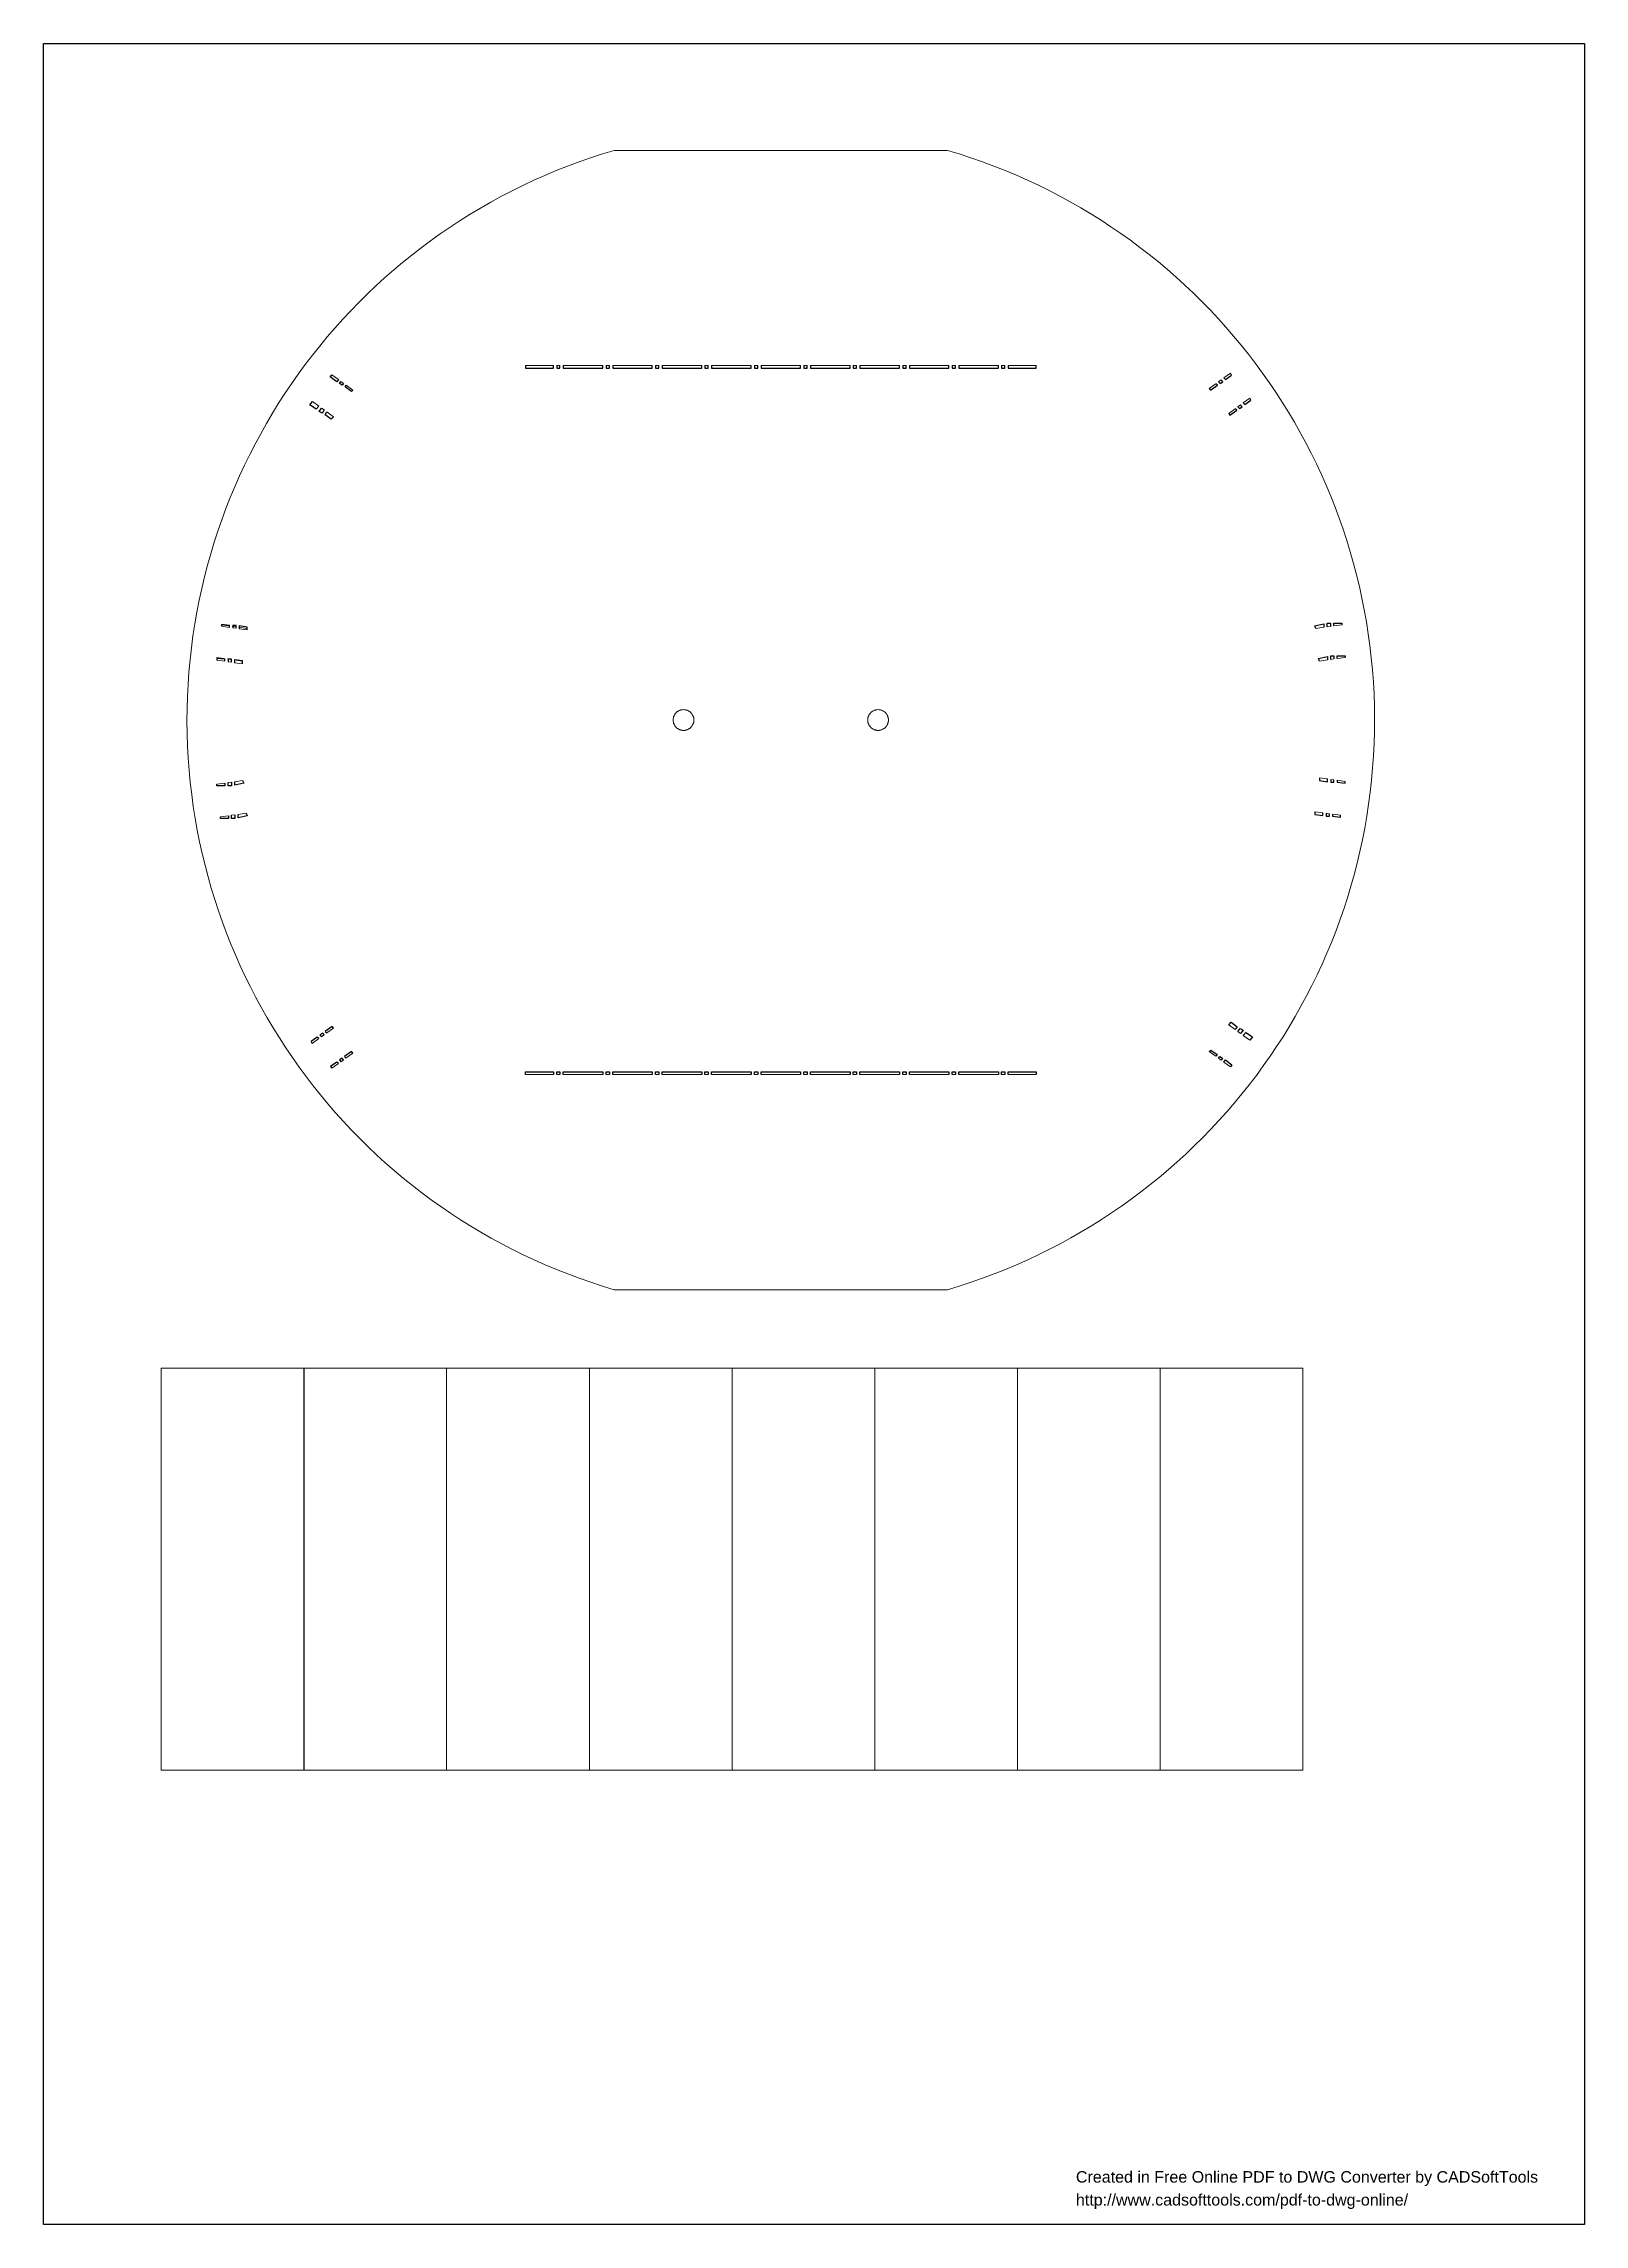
# Model space of a CAD drawing. Header units: millimetres. Extents: x 0 to 594, y 0 to 841.
import ezdxf

# ---------------------------------------------------------------- set-up
doc = ezdxf.new("R2010")
doc.units = ezdxf.units.MM
doc.header["$MEASUREMENT"] = 0
doc.layers.get('0').update_dxf_attribs({"linetype": 'CONTINUOUS'})
doc.layers.add('DD7728', color=7, linetype='CONTINUOUS')
doc.styles.add('DD77B8', font='arial.ttf')
picture_1 = doc.add_image_def('image1.bmp', size_in_pixel=(1446, 2048))

# ---------------------------------------------------------------- blocks, each defined once
blk = doc.blocks.new('MF23C8090')
at = {"color": 7, "true_color": 0x000007}
image = blk.add_image(picture_1, insert=(0, 0), size_in_units=(593.85, 841.02), dxfattribs=at)
image.dxf.flags = 11
blk = doc.blocks.new('DA4460')
at = {"layer": 'DD7728', "color": 1, "true_color": 0x000001, "style": 'DD77B8'}
for s, p in [('Created in Free Online PDF to DWG Converter by CADSoftTools', (0, 0)), ('http://www.cadsofttools.com/pdf-to-dwg-online/', (0, -2))]:
    blk.add_text(s, height=1, dxfattribs=at).set_placement(p)

msp = doc.modelspace()

# ---------------------------------------------------------------- linework, layer by layer
at = {"color": 7, "linetype": 'Continuous', "lineweight": 9, "true_color": 0x000007}
for p, q in [((348.36, 799.84), (219.91, 799.84)), ((185.68, 716.9), (196.49, 716.9)), ((197.75, 716.9), (199.01, 716.9)), ((200.3, 716.9), (215.55, 716.9)), ((216.8, 716.9), (218.06, 716.9)), ((219.35, 716.9), (234.6, 716.9)), ((235.86, 716.9), (237.12, 716.9)), ((238.41, 716.9), (253.66, 716.9)), ((254.91, 716.9), (256.17, 716.9)), ((257.46, 716.9), (272.71, 716.9)), ((273.97, 716.9), (275.22, 716.9)), ((276.51, 716.9), (291.76, 716.9)), ((293.02, 716.9), (294.28, 716.9)), ((295.57, 716.9), (310.82, 716.9)), ((312.07, 716.9), (313.33, 716.9)), ((314.62, 716.9), (329.87, 716.9)), ((331.13, 716.9), (332.39, 716.9)), ((333.68, 716.9), (348.93, 716.9)), ((350.18, 716.9), (351.44, 716.9)), ((352.73, 716.9), (367.98, 716.9)), ((369.24, 716.9), (370.49, 716.9)), ((371.78, 716.9), (382.6, 716.9)), ((113.59, 711.5), (111.04, 713.32)), ((115.64, 709.98), (114.61, 710.74)), ((119.18, 707.43), (116.66, 709.25)), ((449.29, 708.01), (451.8, 709.86)), ((452.83, 710.59), (453.85, 711.35)), ((454.88, 712.08), (457.43, 713.89)), ((106.11, 701.21), (103.6, 703.03)), ((108.16, 699.73), (107.13, 700.45)), ((111.7, 697.15), (109.19, 698.96)), ((456.77, 698.37), (459.28, 700.23)), ((460.3, 700.95), (461.33, 701.72)), ((462.36, 702.44), (464.9, 704.26)), ((71.42, 616.47), (68.38, 616.9)), ((71.64, 615.87), (68.56, 616.3)), ((73.93, 616.11), (72.68, 616.31)), ((74.15, 615.54), (72.9, 615.7)), ((78.27, 615.48), (75.22, 615.95)), ((78.49, 614.94), (75.41, 615.34)), ((490.4, 615.48), (493.44, 615.95)), ((494.73, 616.11), (495.99, 616.28)), ((497.25, 616.47), (500.32, 616.87)), ((69.63, 603.9), (66.59, 604.3)), ((69.85, 602.8), (66.78, 603.23)), ((72.15, 603.54), (70.92, 603.71)), ((72.37, 602.47), (71.11, 602.64)), ((76.51, 602.91), (73.44, 603.37)), ((76.7, 601.88), (73.62, 602.27)), ((491.76, 602.91), (494.81, 603.37)), ((496.1, 603.54), (497.35, 603.71)), ((498.61, 603.9), (501.69, 604.3)), ((69.85, 555.83), (66.78, 555.43)), ((72.37, 556.19), (71.11, 556.03)), ((76.7, 556.82), (73.66, 556.36)), ((491.76, 557.86), (494.84, 557.46)), ((496.1, 557.26), (497.35, 557.1)), ((498.61, 556.93), (501.69, 556.5)), ((71.22, 543.26), (68.14, 542.86)), ((73.73, 543.62), (72.47, 543.46)), ((78.07, 544.25), (75.02, 543.79)), ((489.98, 544.79), (493.05, 544.39)), ((494.31, 544.2), (495.57, 544.03)), ((496.83, 543.86), (499.9, 543.43)), ((456.77, 462.59), (459.28, 460.77)), ((106.11, 457.29), (103.56, 455.47)), ((108.16, 458.78), (107.13, 458.02)), ((111.7, 461.36), (109.19, 459.51)), ((460.3, 460.01), (461.33, 459.28)), ((462.36, 458.52), (464.87, 456.7)), ((113.59, 447.66), (111.04, 445.84)), ((115.64, 449.15), (114.61, 448.39)), ((119.18, 451.73), (116.66, 449.87)), ((449.29, 452.3), (451.8, 450.48)), ((452.83, 449.75), (453.85, 448.99)), ((454.88, 448.23), (457.43, 446.41)), ((185.68, 443.4), (196.49, 443.4)), ((197.75, 443.4), (199.01, 443.4)), ((200.3, 443.4), (215.55, 443.4)), ((216.8, 443.4), (218.06, 443.4)), ((219.35, 443.4), (234.6, 443.4)), ((235.86, 443.4), (237.12, 443.4)), ((238.41, 443.4), (253.66, 443.4)), ((254.91, 443.4), (256.17, 443.4)), ((257.46, 443.4), (272.71, 443.4)), ((273.97, 443.4), (275.22, 443.4)), ((276.51, 443.4), (291.76, 443.4)), ((293.02, 443.4), (294.28, 443.4)), ((295.57, 443.4), (310.82, 443.4)), ((312.07, 443.4), (313.33, 443.4)), ((314.62, 443.4), (329.87, 443.4)), ((331.13, 443.4), (332.39, 443.4)), ((333.68, 443.4), (348.93, 443.4)), ((350.18, 443.4), (351.44, 443.4)), ((352.73, 443.4), (367.98, 443.4)), ((369.24, 443.4), (370.49, 443.4)), ((371.78, 443.4), (382.6, 443.4)), ((219.91, 360.47), (348.36, 360.47)), ((100.36, 330.14), (45.35, 330.14)), ((45.35, 330.14), (45.35, 175.12)), ((155.34, 330.14), (100.33, 330.14)), ((100.33, 330.14), (100.33, 175.12)), ((100.36, 175.12), (100.36, 330.14)), ((210.35, 330.14), (155.31, 330.14)), ((155.31, 330.14), (155.31, 175.12)), ((155.34, 175.12), (155.34, 330.14)), ((210.35, 175.12), (210.35, 330.14)), ((265.4, 330.14), (210.39, 330.14)), ((210.39, 330.14), (210.39, 175.12)), ((320.38, 330.14), (265.37, 330.14)), ((265.37, 330.14), (265.37, 175.12)), ((265.4, 175.12), (265.4, 330.14)), ((375.39, 330.14), (320.34, 330.14)), ((320.34, 330.14), (320.34, 175.12)), ((320.38, 175.12), (320.38, 330.14)), ((430.33, 330.14), (375.32, 330.14)), ((375.32, 330.14), (375.32, 175.12)), ((375.39, 175.12), (375.39, 330.14)), ((485.35, 330.14), (430.3, 330.14)), ((430.3, 330.14), (430.3, 175.12)), ((430.33, 175.12), (430.33, 330.14)), ((485.35, 175.12), (485.35, 330.14)), ((45.35, 175.12), (100.36, 175.12)), ((100.33, 175.12), (155.34, 175.12)), ((155.31, 175.12), (210.35, 175.12)), ((210.39, 175.12), (265.4, 175.12)), ((265.37, 175.12), (320.38, 175.12)), ((320.34, 175.12), (375.39, 175.12)), ((375.32, 175.12), (430.33, 175.12)), ((430.3, 175.12), (485.35, 175.12))]:
    msp.add_line(p, q, dxfattribs=at)
for p, q in [((185.68, 716.9), (185.68, 715.84)), ((185.68, 715.84), (196.49, 715.84)), ((196.49, 715.84), (196.49, 716.9)), ((197.75, 716.9), (197.75, 715.84)), ((197.75, 715.84), (199.01, 715.84)), ((199.01, 715.84), (199.01, 716.9)), ((200.3, 716.9), (200.3, 715.84)), ((200.3, 715.84), (215.55, 715.84)), ((215.55, 715.84), (215.55, 716.9)), ((216.8, 716.9), (216.8, 715.84)), ((216.8, 715.84), (218.06, 715.84)), ((218.06, 715.84), (218.06, 716.9)), ((219.35, 716.9), (219.35, 715.84)), ((219.35, 715.84), (234.6, 715.84)), ((234.6, 715.84), (234.6, 716.9)), ((235.86, 716.9), (235.86, 715.84)), ((235.86, 715.84), (237.12, 715.84)), ((237.12, 715.84), (237.12, 716.9)), ((238.41, 716.9), (238.41, 715.84)), ((238.41, 715.84), (253.66, 715.84)), ((253.66, 715.84), (253.66, 716.9)), ((254.91, 716.9), (254.91, 715.84)), ((254.91, 715.84), (256.17, 715.84)), ((256.17, 715.84), (256.17, 716.9)), ((257.46, 716.9), (257.46, 715.84)), ((257.46, 715.84), (272.71, 715.84)), ((272.71, 715.84), (272.71, 716.9)), ((273.97, 716.9), (273.97, 715.84)), ((273.97, 715.84), (275.22, 715.84)), ((275.22, 715.84), (275.22, 716.9)), ((276.51, 716.9), (276.51, 715.84)), ((276.51, 715.84), (291.76, 715.84)), ((291.76, 715.84), (291.76, 716.9)), ((293.02, 716.9), (293.02, 715.84)), ((293.02, 715.84), (294.28, 715.84)), ((294.28, 715.84), (294.28, 716.9)), ((295.57, 716.9), (295.57, 715.84)), ((295.57, 715.84), (310.82, 715.84)), ((310.82, 715.84), (310.82, 716.9)), ((312.07, 716.9), (312.07, 715.84)), ((312.07, 715.84), (313.33, 715.84)), ((313.33, 715.84), (313.33, 716.9)), ((314.62, 716.9), (314.62, 715.84)), ((314.62, 715.84), (329.87, 715.84)), ((329.87, 715.84), (329.87, 716.9)), ((331.13, 716.9), (331.13, 715.84)), ((331.13, 715.84), (332.39, 715.84)), ((332.39, 715.84), (332.39, 716.9)), ((333.68, 716.9), (333.68, 715.84)), ((333.68, 715.84), (348.93, 715.84)), ((348.93, 715.84), (348.93, 716.9)), ((350.18, 716.9), (350.18, 715.84)), ((350.18, 715.84), (351.44, 715.84)), ((351.44, 715.84), (351.44, 716.9)), ((352.73, 716.9), (352.73, 715.84)), ((352.73, 715.84), (367.98, 715.84)), ((367.98, 715.84), (367.98, 716.9)), ((369.24, 716.9), (369.24, 715.84)), ((369.24, 715.84), (370.49, 715.84)), ((370.49, 715.84), (370.49, 716.9)), ((371.78, 716.9), (371.78, 715.84)), ((371.78, 715.84), (382.6, 715.84)), ((382.6, 715.84), (382.6, 716.9)), ((110.46, 712.56), (111.04, 713.32)), ((112.98, 710.62), (110.46, 712.56)), ((113.59, 711.5), (112.98, 710.62)), ((114.07, 709.95), (114.61, 710.74)), ((115.11, 709.31), (114.07, 709.95)), ((115.64, 709.98), (115.11, 709.31)), ((116.19, 708.62), (116.66, 709.25)), ((118.6, 706.87), (116.19, 708.62)), ((119.18, 707.43), (118.6, 706.87)), ((449.29, 708.01), (449.76, 707.35)), ((449.76, 707.35), (452.44, 709.28)), ((452.44, 709.28), (451.8, 709.86)), ((452.83, 710.59), (453.43, 709.99)), ((453.43, 709.99), (454.48, 710.57)), ((454.48, 710.57), (453.85, 711.35)), ((454.88, 712.08), (455.5, 711.49)), ((455.5, 711.49), (457.87, 713.15)), ((457.87, 713.15), (457.43, 713.89)), ((102.57, 701.72), (103.6, 703.03)), ((105.05, 700.1), (102.57, 701.72)), ((106.11, 701.21), (105.05, 700.1)), ((106.15, 699.19), (107.13, 700.45)), ((107.29, 698.54), (106.15, 699.19)), ((107.58, 698.93), (107.29, 698.54)), ((108.16, 699.73), (107.58, 698.93)), ((108.45, 697.92), (109.19, 698.96)), ((456.77, 698.37), (457.23, 697.72)), ((457.23, 697.72), (459.92, 699.65)), ((459.92, 699.65), (459.28, 700.23)), ((460.3, 700.95), (460.9, 700.36)), ((460.9, 700.36), (461.95, 700.93)), ((461.95, 700.93), (461.33, 701.72)), ((462.36, 702.44), (462.98, 701.86)), ((462.98, 701.86), (465.35, 703.52)), ((465.35, 703.52), (464.9, 704.26)), ((110.76, 696.14), (108.45, 697.92)), ((111.7, 697.15), (110.76, 696.14)), ((71.64, 616.63), (68.56, 616.98)), ((68.56, 616.98), (68.56, 616.3)), ((71.64, 615.87), (71.64, 616.63)), ((74.15, 616.63), (72.9, 616.63)), ((72.9, 616.63), (72.9, 615.7)), ((74.15, 615.54), (74.15, 616.63)), ((78.49, 616.01), (75.41, 616.45)), ((75.41, 616.45), (75.41, 615.34)), ((78.49, 614.94), (78.49, 616.01)), ((489.98, 616.46), (493.44, 617.23)), ((490.4, 615.48), (489.98, 616.46)), ((493.44, 617.23), (493.44, 615.95)), ((494.73, 616.11), (494.73, 617.52)), ((494.73, 617.52), (495.99, 617.52)), ((495.99, 617.52), (495.99, 616.28)), ((497.25, 616.47), (497.25, 617.52)), ((497.25, 617.52), (500.32, 617.52)), ((500.32, 617.52), (500.32, 616.87)), ((69.85, 603.57), (66.78, 603.91)), ((66.78, 603.91), (66.78, 603.23)), ((69.85, 602.8), (69.85, 603.57)), ((72.37, 603.57), (71.11, 603.57)), ((71.11, 603.57), (71.11, 602.64)), ((72.37, 602.47), (72.37, 603.57)), ((76.7, 602.94), (73.62, 603.38)), ((73.62, 603.38), (73.62, 602.27)), ((76.7, 601.88), (76.7, 602.94)), ((491.34, 603.89), (494.81, 604.66)), ((491.76, 602.91), (491.34, 603.89)), ((494.81, 604.66), (494.81, 603.37)), ((496.1, 603.54), (496.1, 604.95)), ((496.1, 604.95), (497.35, 604.95)), ((497.35, 604.95), (497.35, 603.71)), ((498.61, 603.9), (498.61, 604.95)), ((498.61, 604.95), (501.69, 604.95)), ((501.69, 604.95), (501.69, 604.3)), ((66.78, 554.78), (66.78, 555.43)), ((69.85, 555.83), (69.85, 554.78)), ((71.11, 554.78), (71.11, 556.03)), ((72.37, 556.19), (72.37, 554.78)), ((73.66, 555.07), (73.66, 556.36)), ((77.12, 555.85), (73.66, 555.07)), ((76.7, 556.82), (77.12, 555.85)), ((491.76, 557.86), (491.76, 556.79)), ((491.76, 556.79), (494.84, 556.35)), ((494.84, 556.35), (494.84, 557.46)), ((496.1, 557.26), (496.1, 556.17)), ((496.1, 556.17), (497.35, 556.17)), ((497.35, 556.17), (497.35, 557.1)), ((498.61, 556.93), (498.61, 556.17)), ((498.61, 556.17), (501.69, 555.82)), ((501.69, 555.82), (501.69, 556.5)), ((69.85, 554.78), (66.78, 554.78)), ((72.37, 554.78), (71.11, 554.78)), ((68.14, 542.21), (68.14, 542.86)), ((71.22, 542.21), (68.14, 542.21)), ((71.22, 543.26), (71.22, 542.21)), ((72.47, 542.21), (72.47, 543.46)), ((73.73, 542.21), (72.47, 542.21)), ((73.73, 543.62), (73.73, 542.21)), ((75.02, 542.5), (75.02, 543.79)), ((78.49, 543.27), (75.02, 542.5)), ((78.07, 544.25), (78.49, 543.27)), ((489.98, 544.79), (489.98, 543.73)), ((489.98, 543.73), (493.05, 543.28)), ((493.05, 543.28), (493.05, 544.39)), ((494.31, 544.2), (494.31, 543.1)), ((494.31, 543.1), (495.57, 543.1)), ((495.57, 543.1), (495.57, 544.03)), ((496.83, 543.86), (496.83, 543.1)), ((496.83, 543.1), (499.9, 542.76)), ((499.9, 542.76), (499.9, 543.43)), ((456.77, 462.59), (457.71, 463.59)), ((457.71, 463.59), (460.02, 461.81)), ((105.48, 457.88), (103.12, 456.21)), ((103.12, 456.21), (103.56, 455.47)), ((106.11, 457.29), (105.48, 457.88)), ((107.56, 459.37), (106.51, 458.8)), ((106.51, 458.8), (107.13, 458.02)), ((108.16, 458.78), (107.56, 459.37)), ((111.23, 462.01), (108.55, 460.08)), ((108.55, 460.08), (109.19, 459.51)), ((111.7, 461.36), (111.23, 462.01)), ((460.02, 461.81), (459.28, 460.77)), ((460.3, 460.01), (460.89, 460.8)), ((460.89, 460.8), (461.17, 461.19)), ((461.17, 461.19), (462.32, 460.54)), ((462.32, 460.54), (461.33, 459.28)), ((462.36, 458.52), (463.41, 459.63)), ((463.41, 459.63), (465.9, 458.02)), ((465.9, 458.02), (464.87, 456.7)), ((112.96, 448.24), (110.59, 446.58)), ((110.59, 446.58), (111.04, 445.84)), ((113.59, 447.66), (112.96, 448.24)), ((115.04, 449.74), (113.99, 449.17)), ((113.99, 449.17), (114.61, 448.39)), ((115.64, 449.15), (115.04, 449.74)), ((118.71, 452.38), (116.02, 450.45)), ((116.02, 450.45), (116.66, 449.87)), ((119.18, 451.73), (118.71, 452.38)), ((449.29, 452.3), (449.86, 452.87)), ((449.86, 452.87), (452.27, 451.11)), ((452.27, 451.11), (451.8, 450.48)), ((452.83, 449.75), (453.36, 450.42)), ((453.36, 450.42), (454.4, 449.78)), ((454.4, 449.78), (453.85, 448.99)), ((454.88, 448.23), (455.48, 449.11)), ((455.48, 449.11), (458, 447.17)), ((458, 447.17), (457.43, 446.41)), ((185.68, 443.4), (185.68, 444.46)), ((185.68, 444.46), (196.49, 444.46)), ((196.49, 444.46), (196.49, 443.4)), ((197.75, 443.4), (197.75, 444.46)), ((197.75, 444.46), (199.01, 444.46)), ((199.01, 444.46), (199.01, 443.4)), ((200.3, 443.4), (200.3, 444.46)), ((200.3, 444.46), (215.55, 444.46)), ((215.55, 444.46), (215.55, 443.4)), ((216.8, 443.4), (216.8, 444.46)), ((216.8, 444.46), (218.06, 444.46)), ((218.06, 444.46), (218.06, 443.4)), ((219.35, 443.4), (219.35, 444.46)), ((219.35, 444.46), (234.6, 444.46)), ((234.6, 444.46), (234.6, 443.4)), ((235.86, 443.4), (235.86, 444.46)), ((235.86, 444.46), (237.12, 444.46)), ((237.12, 444.46), (237.12, 443.4)), ((238.41, 443.4), (238.41, 444.46)), ((238.41, 444.46), (253.66, 444.46)), ((253.66, 444.46), (253.66, 443.4)), ((254.91, 443.4), (254.91, 444.46)), ((254.91, 444.46), (256.17, 444.46)), ((256.17, 444.46), (256.17, 443.4)), ((257.46, 443.4), (257.46, 444.46)), ((257.46, 444.46), (272.71, 444.46)), ((272.71, 444.46), (272.71, 443.4)), ((273.97, 443.4), (273.97, 444.46)), ((273.97, 444.46), (275.22, 444.46)), ((275.22, 444.46), (275.22, 443.4)), ((276.51, 443.4), (276.51, 444.46)), ((276.51, 444.46), (291.76, 444.46)), ((291.76, 444.46), (291.76, 443.4)), ((293.02, 443.4), (293.02, 444.46)), ((293.02, 444.46), (294.28, 444.46)), ((294.28, 444.46), (294.28, 443.4)), ((295.57, 443.4), (295.57, 444.46)), ((295.57, 444.46), (310.82, 444.46)), ((310.82, 444.46), (310.82, 443.4)), ((312.07, 443.4), (312.07, 444.46)), ((312.07, 444.46), (313.33, 444.46)), ((313.33, 444.46), (313.33, 443.4)), ((314.62, 443.4), (314.62, 444.46)), ((314.62, 444.46), (329.87, 444.46)), ((329.87, 444.46), (329.87, 443.4)), ((331.13, 443.4), (331.13, 444.46)), ((331.13, 444.46), (332.39, 444.46)), ((332.39, 444.46), (332.39, 443.4)), ((333.68, 443.4), (333.68, 444.46)), ((333.68, 444.46), (348.93, 444.46)), ((348.93, 444.46), (348.93, 443.4)), ((350.18, 443.4), (350.18, 444.46)), ((350.18, 444.46), (351.44, 444.46)), ((351.44, 444.46), (351.44, 443.4)), ((352.73, 443.4), (352.73, 444.46)), ((352.73, 444.46), (367.98, 444.46)), ((367.98, 444.46), (367.98, 443.4)), ((369.24, 443.4), (369.24, 444.46)), ((369.24, 444.46), (370.49, 444.46)), ((370.49, 444.46), (370.49, 443.4)), ((371.78, 443.4), (371.78, 444.46)), ((371.78, 444.46), (382.6, 444.46)), ((382.6, 444.46), (382.6, 443.4))]:
    msp.add_line(p, q)
for points in [[(242.94, 581.71), (242.87, 581.61), (242.87, 581.54), (242.87, 581.51), (242.81, 581.38), (242.81, 581.31)], [(243.53, 582.7), (243.5, 582.67), (243.47, 582.63), (243.43, 582.6), (243.4, 582.53), (243.37, 582.5), (243.33, 582.44), (243.3, 582.4)], [(244.39, 583.49), (244.36, 583.46), (244.29, 583.43), (244.23, 583.36), (244.19, 583.36), (244.16, 583.3), (244.13, 583.3), (244.1, 583.26)], [(245.45, 583.99), (245.42, 583.99), (245.32, 583.96), (245.29, 583.92), (245.22, 583.92), (245.19, 583.89), (245.09, 583.86)], [(248.16, 583.86), (248.07, 583.89), (248, 583.92), (247.97, 583.92), (247.93, 583.96), (247.83, 583.99), (247.77, 583.99)], [(249.16, 583.26), (249.12, 583.3), (249.09, 583.3), (249.06, 583.36), (248.99, 583.36), (248.96, 583.43), (248.89, 583.46), (248.86, 583.49)], [(249.95, 582.4), (249.92, 582.44), (249.88, 582.47), (249.88, 582.5), (249.82, 582.53), (249.82, 582.6), (249.75, 582.63), (249.75, 582.67), (249.72, 582.7)], [(250.45, 581.31), (250.45, 581.38), (250.41, 581.44), (250.41, 581.48), (250.38, 581.51), (250.38, 581.54), (250.35, 581.61), (250.31, 581.71)], [(250.55, 579.39), (250.55, 579.43), (250.58, 579.49), (250.58, 579.59), (250.58, 579.62), (250.58, 579.72), (250.61, 579.79), (250.61, 580.12), (250.65, 580.19), (250.61, 580.22), (250.61, 580.55), (250.58, 580.62), (250.58, 580.72), (250.58, 580.75), (250.58, 580.85), (250.55, 580.91), (250.55, 580.95)], [(317.93, 581.71), (317.9, 581.61), (317.86, 581.54), (317.86, 581.51), (317.8, 581.38), (317.8, 581.31)], [(318.53, 582.7), (318.49, 582.67), (318.49, 582.63), (318.46, 582.6), (318.43, 582.53), (318.39, 582.5), (318.33, 582.44), (318.29, 582.4)], [(319.39, 583.49), (319.39, 583.46), (319.29, 583.43), (319.25, 583.36), (319.22, 583.36), (319.15, 583.3), (319.12, 583.3), (319.09, 583.26)], [(320.48, 583.99), (320.41, 583.99), (320.34, 583.96), (320.28, 583.92), (320.25, 583.92), (320.18, 583.89), (320.08, 583.86)], [(323.16, 583.86), (323.09, 583.89), (323.02, 583.92), (322.99, 583.92), (322.92, 583.96), (322.86, 583.99), (322.79, 583.99)], [(324.15, 583.26), (324.15, 583.3), (324.08, 583.3), (324.05, 583.36), (324.02, 583.36), (323.98, 583.43), (323.88, 583.46), (323.85, 583.49)], [(324.98, 582.4), (324.91, 582.44), (324.88, 582.5), (324.84, 582.53), (324.81, 582.6), (324.78, 582.63), (324.74, 582.67), (324.74, 582.7)], [(325.44, 581.31), (325.44, 581.38), (325.37, 581.51), (325.37, 581.54), (325.37, 581.61), (325.34, 581.71)], [(325.57, 579.39), (325.57, 579.43), (325.57, 579.49), (325.57, 579.59), (325.6, 579.62), (325.6, 579.72), (325.64, 579.79), (325.64, 580.12), (325.64, 580.19), (325.64, 580.22), (325.64, 580.55), (325.6, 580.62), (325.6, 580.72), (325.57, 580.75), (325.57, 580.85), (325.57, 580.91), (325.57, 580.95)], [(242.81, 579.03), (242.81, 578.96), (242.87, 578.83), (242.87, 578.8), (242.87, 578.73), (242.94, 578.63)], [(243.3, 577.94), (243.33, 577.9), (243.37, 577.84), (243.4, 577.77), (243.43, 577.74), (243.47, 577.71), (243.5, 577.67), (243.53, 577.64)], [(244.1, 577.08), (244.13, 577.04), (244.16, 577.01), (244.19, 576.98), (244.23, 576.94), (244.29, 576.91), (244.33, 576.91), (244.36, 576.88), (244.39, 576.84)], [(245.09, 576.48), (245.12, 576.45), (245.19, 576.41), (245.22, 576.41), (245.29, 576.41), (245.32, 576.38), (245.35, 576.38), (245.42, 576.35), (245.45, 576.35)], [(245.85, 576.25), (245.88, 576.25), (245.95, 576.22), (246.05, 576.22), (246.08, 576.18), (246.18, 576.18), (246.25, 576.18), (246.58, 576.18), (246.64, 576.15), (246.68, 576.18), (247.01, 576.18), (247.04, 576.18), (247.17, 576.18), (247.21, 576.22), (247.3, 576.22), (247.34, 576.25), (247.4, 576.25)], [(247.77, 576.35), (247.83, 576.35), (247.87, 576.38), (247.93, 576.38), (247.97, 576.41), (248, 576.41), (248.07, 576.41), (248.1, 576.45), (248.16, 576.48)], [(248.86, 576.84), (248.89, 576.88), (248.93, 576.91), (248.96, 576.91), (248.99, 576.94), (249.06, 576.98), (249.09, 577.01), (249.12, 577.04), (249.16, 577.08)], [(249.72, 577.64), (249.75, 577.67), (249.75, 577.71), (249.82, 577.74), (249.82, 577.77), (249.88, 577.84), (249.88, 577.87), (249.92, 577.9), (249.95, 577.94)], [(250.31, 578.63), (250.35, 578.73), (250.38, 578.8), (250.38, 578.83), (250.41, 578.86), (250.41, 578.9), (250.45, 578.96), (250.45, 579.03)], [(317.8, 579.03), (317.8, 578.96), (317.86, 578.83), (317.86, 578.8), (317.9, 578.73), (317.93, 578.63)], [(318.29, 577.94), (318.33, 577.9), (318.39, 577.84), (318.43, 577.77), (318.46, 577.74), (318.49, 577.71), (318.49, 577.67), (318.53, 577.64)], [(319.09, 577.08), (319.12, 577.04), (319.15, 577.01), (319.22, 576.98), (319.25, 576.94), (319.29, 576.91), (319.32, 576.91), (319.39, 576.88), (319.39, 576.84)], [(320.08, 576.48), (320.15, 576.45), (320.18, 576.41), (320.25, 576.41), (320.28, 576.41), (320.34, 576.38), (320.38, 576.38), (320.41, 576.35), (320.48, 576.35)], [(320.87, 576.25), (320.91, 576.25), (320.94, 576.22), (321.04, 576.22), (321.11, 576.18), (321.2, 576.18), (321.24, 576.18), (321.57, 576.18), (321.63, 576.15), (321.67, 576.18), (322.03, 576.18), (322.06, 576.18), (322.16, 576.18), (322.2, 576.22), (322.33, 576.22), (322.36, 576.25), (322.4, 576.25)], [(322.79, 576.35), (322.86, 576.35), (322.89, 576.38), (322.92, 576.38), (322.99, 576.41), (323.02, 576.41), (323.09, 576.41), (323.12, 576.45), (323.16, 576.48)], [(323.85, 576.84), (323.88, 576.88), (323.92, 576.91), (323.98, 576.91), (324.02, 576.94), (324.05, 576.98), (324.08, 577.01), (324.15, 577.04), (324.15, 577.08)], [(324.74, 577.64), (324.74, 577.67), (324.78, 577.71), (324.81, 577.74), (324.84, 577.77), (324.88, 577.84), (324.91, 577.9), (324.98, 577.94)], [(325.34, 578.63), (325.37, 578.73), (325.37, 578.8), (325.37, 578.83), (325.44, 578.96), (325.44, 579.03)]]:
    msp.add_lwpolyline(points, dxfattribs=at)
for points, knots in [([(219.91, 799.84), (122.06, 771.16), (55.14, 681.64), (55.24, 579.66), (55.24, 579.66), (55.57, 478.07), (122.43, 389.08), (219.91, 360.47)], [0, 0, 0, 0, 0.125, 0.125, 0.125, 0.125001, 1, 1, 1, 1]), ([(348.36, 360.47), (446.21, 389.22), (513.13, 478.7), (513, 580.65), (513, 580.65), (512.7, 682.2), (445.82, 771.29), (348.36, 799.84)], [0, 0, 0, 0, 0.125, 0.125, 0.125, 0.125001, 1, 1, 1, 1]), ([(242.81, 581.31), (242.74, 581.24), (242.74, 581.05), (242.71, 580.95), (242.71, 580.95), (242.64, 580.65), (242.61, 580.48), (242.64, 580.15), (242.64, 580.15), (242.61, 579.86), (242.64, 579.69), (242.71, 579.39), (242.71, 579.39), (242.74, 579.29), (242.74, 579.09), (242.81, 579.03)], [0, 0, 0, 0, 0.0625, 0.0625, 0.0625, 0.062501, 0.125, 0.125, 0.125, 0.125001, 0.1875, 0.1875, 0.1875, 0.187501, 1, 1, 1, 1]), ([(244.1, 583.26), (243.96, 583.16), (243.9, 583.1), (243.8, 583), (243.8, 583), (243.7, 582.9), (243.63, 582.83), (243.53, 582.7)], [0, 0, 0, 0, 0.125, 0.125, 0.125, 0.125001, 1, 1, 1, 1]), ([(246.64, 584.16), (246.31, 584.16), (246.15, 584.16), (245.85, 584.09), (245.85, 584.09), (245.75, 584.06), (245.55, 584.06), (245.45, 583.99)], [0, 0, 0, 0, 0.125, 0.125, 0.125, 0.125001, 1, 1, 1, 1]), ([(247.77, 583.99), (247.7, 584.06), (247.5, 584.06), (247.4, 584.09), (247.4, 584.09), (247.11, 584.16), (246.94, 584.16), (246.61, 584.16)], [0, 0, 0, 0, 0.125, 0.125, 0.125, 0.125001, 1, 1, 1, 1]), ([(249.72, 582.7), (249.62, 582.83), (249.55, 582.9), (249.45, 583), (249.45, 583), (249.32, 583.1), (249.29, 583.16), (249.16, 583.26)], [0, 0, 0, 0, 0.125, 0.125, 0.125, 0.125001, 1, 1, 1, 1]), ([(317.8, 581.31), (317.76, 581.24), (317.73, 581.05), (317.7, 580.95), (317.7, 580.95), (317.67, 580.65), (317.63, 580.48), (317.63, 580.15), (317.63, 580.15), (317.63, 579.86), (317.67, 579.69), (317.7, 579.39), (317.7, 579.39), (317.73, 579.29), (317.76, 579.09), (317.8, 579.03)], [0, 0, 0, 0, 0.0625, 0.0625, 0.0625, 0.062501, 0.125, 0.125, 0.125, 0.125001, 0.1875, 0.1875, 0.1875, 0.187501, 1, 1, 1, 1]), ([(319.09, 583.26), (318.99, 583.16), (318.92, 583.1), (318.79, 583), (318.79, 583), (318.69, 582.9), (318.62, 582.83), (318.53, 582.7)], [0, 0, 0, 0, 0.125, 0.125, 0.125, 0.125001, 1, 1, 1, 1]), ([(321.63, 584.16), (321.34, 584.16), (321.17, 584.16), (320.87, 584.09), (320.87, 584.09), (320.74, 584.06), (320.58, 584.06), (320.48, 583.99)], [0, 0, 0, 0, 0.125, 0.125, 0.125, 0.125001, 1, 1, 1, 1]), ([(322.79, 583.99), (322.69, 584.06), (322.49, 584.06), (322.4, 584.09), (322.4, 584.09), (322.1, 584.16), (321.93, 584.16), (321.63, 584.16)], [0, 0, 0, 0, 0.125, 0.125, 0.125, 0.125001, 1, 1, 1, 1]), ([(324.74, 582.7), (324.64, 582.83), (324.58, 582.9), (324.45, 583), (324.45, 583), (324.35, 583.1), (324.28, 583.16), (324.15, 583.26)], [0, 0, 0, 0, 0.125, 0.125, 0.125, 0.125001, 1, 1, 1, 1]), ([(243.53, 577.64), (243.63, 577.51), (243.7, 577.44), (243.8, 577.34), (243.8, 577.34), (243.9, 577.24), (243.96, 577.18), (244.1, 577.08)], [0, 0, 0, 0, 0.125, 0.125, 0.125, 0.125001, 1, 1, 1, 1]), ([(249.16, 577.08), (249.29, 577.18), (249.32, 577.24), (249.45, 577.34), (249.45, 577.34), (249.55, 577.44), (249.62, 577.51), (249.72, 577.64)], [0, 0, 0, 0, 0.125, 0.125, 0.125, 0.125001, 1, 1, 1, 1]), ([(318.53, 577.64), (318.62, 577.51), (318.69, 577.44), (318.79, 577.34), (318.79, 577.34), (318.92, 577.24), (318.99, 577.18), (319.09, 577.08)], [0, 0, 0, 0, 0.125, 0.125, 0.125, 0.125001, 1, 1, 1, 1]), ([(324.15, 577.08), (324.28, 577.18), (324.35, 577.24), (324.45, 577.34), (324.45, 577.34), (324.58, 577.44), (324.64, 577.51), (324.74, 577.64)], [0, 0, 0, 0, 0.125, 0.125, 0.125, 0.125001, 1, 1, 1, 1])]:
    msp.add_open_spline(points, degree=3, knots=knots, dxfattribs=at)
for points in [[(243.3, 582.4), (243.1, 582.14), (243.07, 581.97), (242.94, 581.71)], [(245.09, 583.86), (244.82, 583.73), (244.66, 583.66), (244.39, 583.49)], [(248.86, 583.49), (248.59, 583.66), (248.43, 583.73), (248.16, 583.86)], [(250.31, 581.71), (250.18, 581.97), (250.12, 582.14), (249.95, 582.4)], [(250.55, 580.95), (250.51, 581.05), (250.51, 581.24), (250.45, 581.31)], [(318.29, 582.4), (318.13, 582.14), (318.06, 581.97), (317.93, 581.71)], [(320.08, 583.86), (319.82, 583.73), (319.65, 583.66), (319.39, 583.49)], [(323.85, 583.49), (323.59, 583.66), (323.45, 583.73), (323.16, 583.86)], [(325.34, 581.71), (325.17, 581.97), (325.14, 582.14), (324.98, 582.4)], [(325.57, 580.95), (325.5, 581.05), (325.5, 581.24), (325.44, 581.31)], [(242.94, 578.63), (243.07, 578.37), (243.1, 578.2), (243.3, 577.94)], [(244.39, 576.84), (244.66, 576.68), (244.82, 576.61), (245.09, 576.48)], [(245.45, 576.35), (245.55, 576.28), (245.75, 576.28), (245.85, 576.25)], [(247.4, 576.25), (247.5, 576.28), (247.7, 576.28), (247.77, 576.35)], [(248.16, 576.48), (248.43, 576.61), (248.59, 576.68), (248.86, 576.84)], [(249.95, 577.94), (250.12, 578.2), (250.18, 578.37), (250.31, 578.63)], [(250.45, 579.03), (250.51, 579.09), (250.51, 579.29), (250.55, 579.39)], [(317.93, 578.63), (318.06, 578.37), (318.13, 578.2), (318.29, 577.94)], [(319.39, 576.84), (319.65, 576.68), (319.82, 576.61), (320.08, 576.48)], [(320.48, 576.35), (320.58, 576.28), (320.74, 576.28), (320.87, 576.25)], [(322.4, 576.25), (322.49, 576.28), (322.69, 576.28), (322.79, 576.35)], [(323.16, 576.48), (323.45, 576.61), (323.59, 576.68), (323.85, 576.84)], [(324.98, 577.94), (325.14, 578.2), (325.17, 578.37), (325.34, 578.63)], [(325.44, 579.03), (325.5, 579.09), (325.5, 579.29), (325.57, 579.39)]]:
    msp.add_open_spline(points, degree=3, dxfattribs=at)

# ---------------------------------------------------------------- block references
at = {"color": 7, "true_color": 0xffffff}
msp.add_blockref('MF23C8090', (0, 0), dxfattribs=at)
at = {"layer": 'DD7728', "true_color": 0x000000, "xscale": 4.421230261676705, "yscale": 4.421230261676705, "zscale": 4.421230261676705}
msp.add_blockref('DA4460', (397.88, 16.11), dxfattribs=at)

doc.saveas('drawing.dxf')
